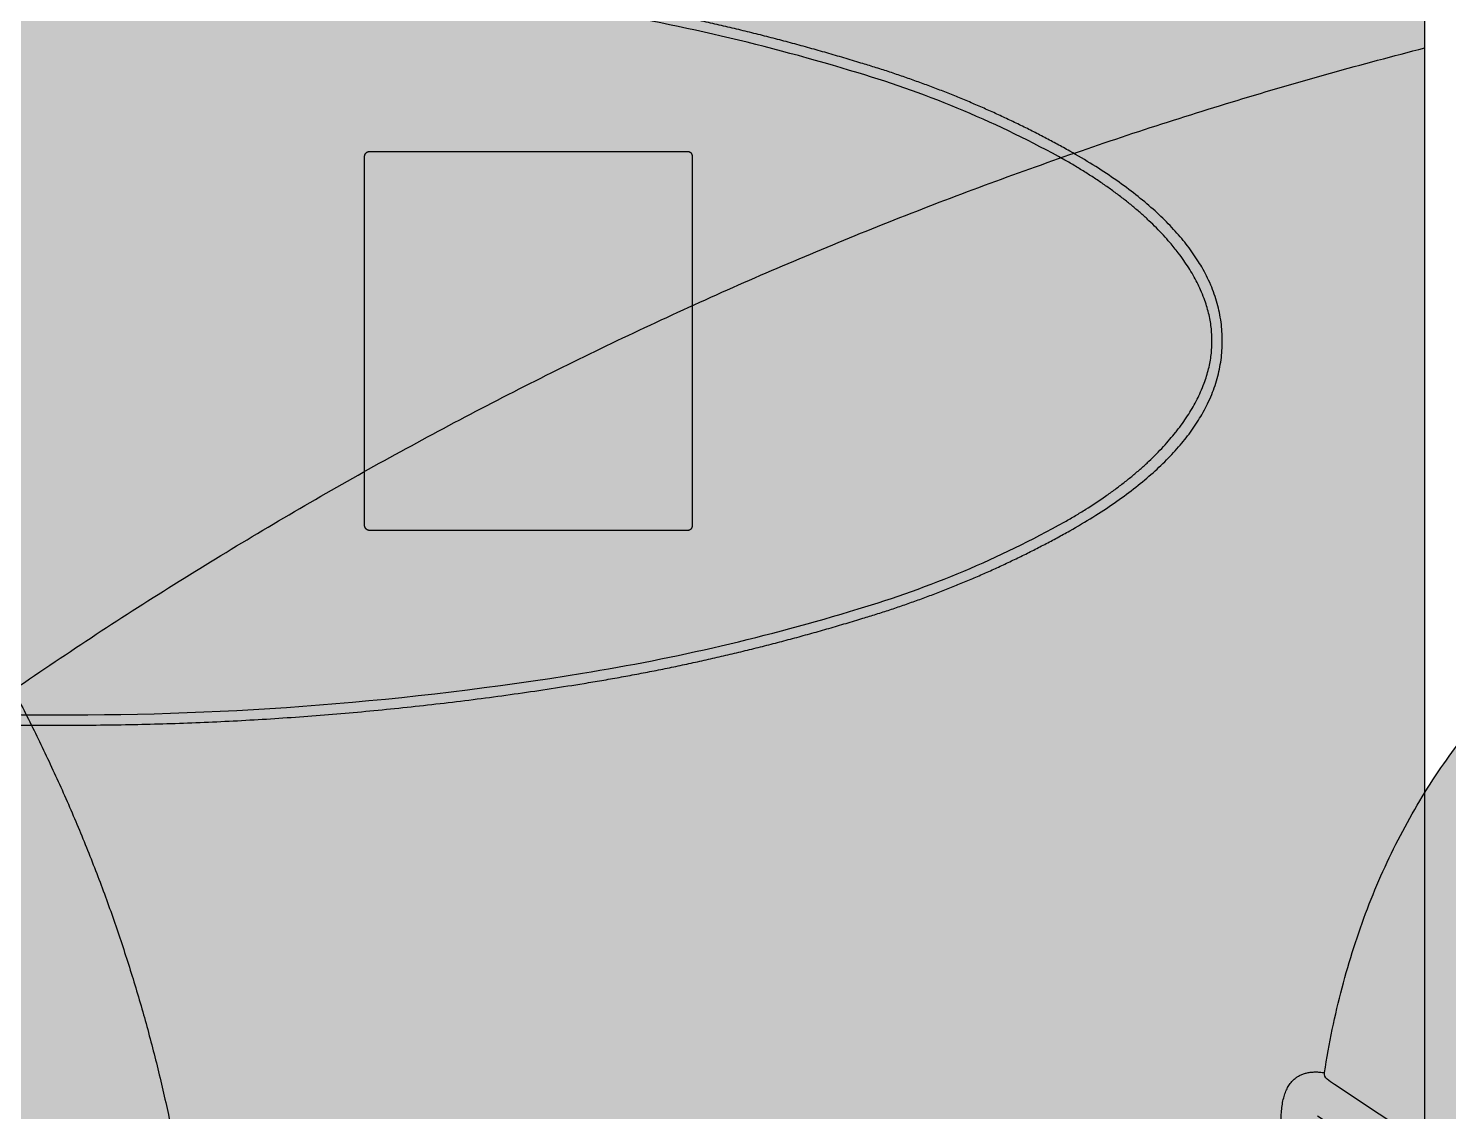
# Model space of a CAD drawing. Header units: metres. Extents: x -17 to 580, y -130 to 19.
# Drawn here: x 315.581 to 316.959, y -28.096 to -27.045 of the extents above; entities that cross this region are included whole.
import ezdxf

# ---------------------------------------------------------------- set-up
doc = ezdxf.new("R2010")
doc.units = ezdxf.units.M
doc.linetypes.add('Style Black Lines_2', pattern=[0])
doc.linetypes.add('Style Border  Fill', pattern=[0])
doc.layers.add('Furniture', color=7, linetype='Continuous', true_color=0x7a8bf7)
doc.layers.add('Imported blocks', color=7, linetype='Continuous', true_color=0x7a8bf7)

# ---------------------------------------------------------------- blocks, each defined once
blk = doc.blocks.new('Armchair round')
at = {"layer": 'Imported blocks', "transparency": 33554483}
h = blk.add_hatch(color=256, dxfattribs=at)
edge = h.paths.add_edge_path(flags=0)
edge.add_spline(control_points=[(0.1499737735708323, 0.06325130641336955), (0.1313258694732813, 0.02376066529356013), (0.08500462045218246, 0.05621246705878366)], knot_values=[0, 0, 0, 1, 1, 1], degree=2, periodic=0)
edge.add_arc((0.3589069686616614, 0.3566144129371362), 0.4065265371930439, 145.2537829922015, 227.641872873092, ccw=False)
edge.add_spline(control_points=[(0.02487038552326958, 0.5883111685626641), (0.1450289749124008, 0.7987602093298279), (0.4483713236997011, 0.7850737043014806)], knot_values=[0, 0, 0, 1, 1, 1], degree=2, periodic=0)
edge.add_spline(control_points=[(0.4483713236997011, 0.7850737043014806), (0.7517136724870013, 0.7987602093298279), (0.8718722618761325, 0.5883111685626636)], knot_values=[0, 0, 0, 1, 1, 1], degree=2, periodic=0)
edge.add_arc((0.5367984801910847, 0.3567313551252242), 0.4073127166741033, -47.53426354331259, 34.649545395741484, ccw=False)
edge.add_spline(control_points=[(0.8117953294672119, 0.05626441509247894), (0.765416762482133, 0.02376034157861341), (0.7467688738288529, 0.06325130641342412)], knot_values=[0, 0, 0, 1, 1, 1], degree=2, periodic=0)
edge.add_spline(control_points=[(0.7467688738288529, 0.06325130641342412), (0.4405073554704849, -0.07871336999504394), (0.1499737735708323, 0.06325130641336955)], knot_values=[0, 0, 0, 1, 1, 1], degree=2, periodic=0)
at = {"layer": 'Imported blocks', "linetype": 'Style Black Lines_2'}
blk.add_lwpolyline([(0.8018568199908718, 0.6423794836078148, 0.3226723737084146), (0.09488582740881384, 0.6423794836078142)], format="xyb", dxfattribs=at)
for points in [[(0.1191595485348046, 0.60289333184312), (0.04551469637796835, 0.574361870890234)], [(0.1424996482007572, 0.5547871741109975), (0.134391594856605, 0.5942962426328063)], [(0.762351052542798, 0.5942962426328063), (0.7542429991986456, 0.5547871741109975)], [(0.8512279510214341, 0.5743618708902318), (0.7775830988645981, 0.60289333184312)], [(0.1155882991884429, 0.5546525585437052), (0.1112258545276862, 0.08115579473470234)], [(0.7811543482109596, 0.5546525585437052), (0.7855167928717163, 0.08115579473470234)], [(0.1482423478650336, 0.5416697514537213), (0.1458264970559163, 0.07780585932439862)], [(0.7485002995343689, 0.5416697514537213), (0.7509161503434859, 0.07780585932439862)]]:
    blk.add_lwpolyline(points, dxfattribs=at)
at = {"layer": 'Imported blocks', "linetype": 'Style Border  Fill'}
for points in [[(0.08500462045218246, 0.05621246705878366, -0.3758159802277521), (0.02487038552326958, 0.5883111685626641)], [(0.8718722618761325, 0.5883111685626636, -0.3747990855418644), (0.8117953294672119, 0.05626441509247894)]]:
    blk.add_lwpolyline(points, format="xyb", dxfattribs=at)
at = {"layer": 'Imported blocks'}
for points, degree in [([(0.02487038552326958, 0.5883111685626641), (0.1450289749124008, 0.7987602093298279), (0.4483713236997011, 0.7850737043014806)], 2), ([(0.4483713236997011, 0.7850737043014806), (0.7517136724870013, 0.7987602093298279), (0.8718722618761325, 0.5883111685626636)], 2), ([(0.134391594856605, 0.5942962426328063), (0.1326169499305749, 0.6029437644248241), (0.127332199212716, 0.6060595770981422), (0.1191595485348046, 0.60289333184312)], 3), ([(0.7775830988645981, 0.60289333184312), (0.7694104481866867, 0.6060595770981422), (0.7641256974688281, 0.6029437644248241), (0.762351052542798, 0.5942962426328063)], 3), ([(0.0295318985182761, 0.5749759424402668), (0.02340749340690033, 0.5793816691171272), (0.02487038552326972, 0.5883111685626613)], 2), ([(0.8718722618761331, 0.5883111685626591), (0.8733351539925017, 0.5793816691171246), (0.8672107488811264, 0.5749759424402646)], 2), ([(0.04551469637796835, 0.574361870890234), (0.03806333501005559, 0.5709390725546915), (0.0295318985182761, 0.5749759424402668)], 2), ([(0.8672107488811264, 0.5749759424402646), (0.8586793123893465, 0.5709390725546889), (0.8512279510214341, 0.5743618708902318)], 2), ([(0.1700306025849176, 0.5337154183224675), (0.1549704667063464, 0.5320412534897286), (0.1455976525677202, 0.5396911625753205), (0.1424996482007572, 0.5547871741109975)], 3), ([(0.7542429991986456, 0.5547871741109975), (0.7511449948316823, 0.5396911625753205), (0.7417721806930558, 0.5320412534897286), (0.7267120448144851, 0.5337154183224675)], 3), ([(0.7267120448144851, 0.5337154183224675), (0.4483713236997011, 0.5646572538123249), (0.1700306025849176, 0.5337154183224675)], 2), ([(0.1458264970559163, 0.07780585932439862), (0.1457936661001774, 0.07150203673156284), (0.1454060694070541, 0.06548324338705924), (0.1499737735708323, 0.06325130641336955)], 3), ([(0.7509161503434859, 0.07780585932439862), (0.7509489812992252, 0.07150203673156284), (0.7513365779923481, 0.06548324338705924), (0.7467688738285699, 0.06325130641336955)], 3), ([(0.1499737735708323, 0.06325130641336955), (0.1313258694732813, 0.02376066529356013), (0.08500462045218246, 0.05621246705878366)], 2), ([(0.7467688738288529, 0.06325130641342412), (0.4405073554704849, -0.07871336999504394), (0.1499737735708323, 0.06325130641336955)], 2), ([(0.8117953294672119, 0.05626441509247894), (0.765416762482133, 0.02376034157861341), (0.7467688738288529, 0.06325130641342412)], 2)]:
    blk.add_open_spline(points, degree=degree, dxfattribs=at)
blk = doc.blocks.new('Carpet lines')
at = {"layer": 'Imported blocks', "transparency": 33554483}
h = blk.add_hatch(color=256, dxfattribs=at)
edge = h.paths.add_edge_path(flags=0)
edge.add_spline(control_points=[(0.15241641, 0.12), (1.183, 0.12), (2.2135835, 0.12)], knot_values=[0, 0, 0, 1, 1, 1], degree=2, periodic=0)
edge.add_spline(control_points=[(2.2135835, 0.12), (2.246, 0.12), (2.246, 0.15241641)], knot_values=[0, 0, 0, 1, 1, 1], degree=2, periodic=0)
edge.add_spline(control_points=[(2.246, 0.15241641), (2.246, 1.6445), (2.246, 3.1365835)], knot_values=[0, 0, 0, 1, 1, 1], degree=2, periodic=0)
edge.add_spline(control_points=[(2.246, 3.1365835), (2.246, 3.169), (2.2135835, 3.169)], knot_values=[0, 0, 0, 1, 1, 1], degree=2, periodic=0)
edge.add_spline(control_points=[(2.2135835, 3.169), (1.183, 3.169), (0.15241641, 3.169)], knot_values=[0, 0, 0, 1, 1, 1], degree=2, periodic=0)
edge.add_spline(control_points=[(0.15241641, 3.169), (0.12, 3.169), (0.12, 3.1365835)], knot_values=[0, 0, 0, 1, 1, 1], degree=2, periodic=0)
edge.add_spline(control_points=[(0.12, 3.1365835), (0.12, 1.6445), (0.12, 0.15241641)], knot_values=[0, 0, 0, 1, 1, 1], degree=2, periodic=0)
edge.add_spline(control_points=[(0.12, 0.15241641), (0.12, 0.12), (0.15241641, 0.12)], knot_values=[0, 0, 0, 1, 1, 1], degree=2, periodic=0)
at = {"layer": 'Imported blocks'}
for points in [[(1.047, 1.367), (0.74467847, 1.1928752), (0.396, 1.181)], [(1.013, 1.347), (1.3923389, 0.7809593499999999), (1.5579672, 0.12)], [(0.15241641, 0.12), (1.183, 0.12), (2.2135835, 0.12)]]:
    blk.add_open_spline(points, degree=2, dxfattribs=at)
blk = doc.blocks.new('Elliptical table')
at = {"layer": 'Imported blocks', "transparency": 33554483}
h = blk.add_hatch(color=256, dxfattribs=at)
edge = h.paths.add_edge_path(flags=0)
edge.add_spline(control_points=[(1.253452, 0.8659772), (0.9947822, 0.8670361299999999), (0.7394734999999999, 0.8254592000000001)], knot_values=[0, 0, 0, 1, 1, 1], degree=2, periodic=0)
edge.add_spline(control_points=[(0.7394734999999999, 0.8254592000000001), (0.6029537, 0.80328625), (0.47070352, 0.7627993000000001)], knot_values=[0, 0, 0, 1, 1, 1], degree=2, periodic=0)
edge.add_spline(control_points=[(0.47070352, 0.7627993000000001), (0.36466232, 0.7312345), (0.2680277, 0.6773566)], knot_values=[0, 0, 0, 1, 1, 1], degree=2, periodic=0)
edge.add_spline(control_points=[(0.2680277, 0.6773566), (0.1194454, 0.593148), (0.12000177, 0.49300165)], knot_values=[0, 0, 0, 1, 1, 1], degree=2, periodic=0)
edge.add_spline(control_points=[(0.12000177, 0.49300165), (0.1194454, 0.39285532), (0.2680277, 0.3086467)], knot_values=[0, 0, 0, 1, 1, 1], degree=2, periodic=0)
edge.add_spline(control_points=[(0.2680277, 0.3086467), (0.36466232, 0.25476883), (0.47070352, 0.223204)], knot_values=[0, 0, 0, 1, 1, 1], degree=2, periodic=0)
edge.add_spline(control_points=[(0.47070352, 0.223204), (0.6029537, 0.18271703), (0.7394734999999999, 0.16054405)], knot_values=[0, 0, 0, 1, 1, 1], degree=2, periodic=0)
edge.add_spline(control_points=[(0.7394734999999999, 0.16054405), (0.9947822, 0.1189672), (1.253452, 0.12002613)], knot_values=[0, 0, 0, 1, 1, 1], degree=2, periodic=0)
edge.add_spline(control_points=[(1.253452, 0.12002613), (1.5121217, 0.1189672), (1.7674304, 0.16054405)], knot_values=[0, 0, 0, 1, 1, 1], degree=2, periodic=0)
edge.add_spline(control_points=[(1.7674304, 0.16054405), (1.9039503, 0.18271703), (2.0362004, 0.223204)], knot_values=[0, 0, 0, 1, 1, 1], degree=2, periodic=0)
edge.add_spline(control_points=[(2.0362004, 0.223204), (2.1422417, 0.25476883), (2.2388762, 0.3086467)], knot_values=[0, 0, 0, 1, 1, 1], degree=2, periodic=0)
edge.add_spline(control_points=[(2.2388762, 0.3086467), (2.3874585, 0.39285532), (2.386902, 0.49300165)], knot_values=[0, 0, 0, 1, 1, 1], degree=2, periodic=0)
edge.add_spline(control_points=[(2.386902, 0.49300165), (2.3874585, 0.593148), (2.2388762, 0.6773566)], knot_values=[0, 0, 0, 1, 1, 1], degree=2, periodic=0)
edge.add_spline(control_points=[(2.2388762, 0.6773566), (2.1422417, 0.7312345), (2.0362004, 0.7627993000000001)], knot_values=[0, 0, 0, 1, 1, 1], degree=2, periodic=0)
edge.add_spline(control_points=[(2.0362004, 0.7627993000000001), (1.9039503, 0.80328625), (1.7674304, 0.8254592000000001)], knot_values=[0, 0, 0, 1, 1, 1], degree=2, periodic=0)
edge.add_spline(control_points=[(1.7674304, 0.8254592000000001), (1.5121217, 0.8670361299999999), (1.253452, 0.8659772)], knot_values=[0, 0, 0, 1, 1, 1], degree=2, periodic=0)
at = {"layer": 'Imported blocks'}
for points, degree in [([(2.0333103, 0.75322614), (1.9456208, 0.78007117), (1.8563215, 0.8008909), (1.7658252, 0.8155889)], 3), ([(2.0362004, 0.7627993000000001), (1.9039503, 0.80328625), (1.7674304, 0.8254592000000001)], 2), ([(2.2388762, 0.6773566), (2.1422417, 0.7312345), (2.0362004, 0.7627993000000001)], 2), ([(2.233976, 0.6686395), (2.1703425, 0.70411786), (2.103185, 0.7324267), (2.0333103, 0.75322614)], 3), ([(1.5543444, 0.6720313), (1.5543444, 0.67410254), (1.555809, 0.675567)], 2), ([(1.555809, 0.675567), (1.5572736, 0.6770315), (1.5593447, 0.6770313)], 2), ([(1.5593447, 0.6770313), (1.7133245, 0.6770174600000001), (1.8673041, 0.6770036)], 2), ([(1.8673041, 0.6770036), (1.8723036, 0.6770031), (1.8723036, 0.6720036)], 2), ([(2.386902, 0.49300165), (2.3874585, 0.593148), (2.2388762, 0.6773566)], 2), ([(1.5543444, 0.49300165), (1.5543444, 0.5825165), (1.5543444, 0.6720313)], 2), ([(1.8723036, 0.6720036), (1.8723036, 0.5825026), (1.8723036, 0.49300165)], 2), ([(2.2443416, 0.6626132), (2.240909, 0.6646605), (2.2374531, 0.6666688000000001), (2.233976, 0.6686395)], 3), ([(2.254439, 0.65643353), (2.2510974, 0.6585325000000001), (2.2477307, 0.66059186), (2.2443416, 0.6626132)], 3), ([(2.2642432, 0.650111), (2.261001, 0.65225824), (2.2577322, 0.6543651), (2.254439, 0.65643353)], 3), ([(2.27373, 0.6436564), (2.2705955, 0.6458481399999999), (2.2674321, 0.64799915), (2.2642432, 0.650111)], 3), ([(2.2828794, 0.6370794), (2.279859, 0.6393122600000001), (2.276808, 0.6415040000000001), (2.27373, 0.6436564)], 3), ([(2.2916738, 0.6303896999999999), (2.2887737, 0.6326606), (2.285841, 0.6348898000000001), (2.2828794, 0.6370794)], 3), ([(2.3000964, 0.623597), (2.2973225, 0.6259024), (2.2945137, 0.6281661000000001), (2.2916738, 0.6303896999999999)], 3), ([(2.308131, 0.6167118500000001), (2.3054885, 0.6190481), (2.302809, 0.6213425), (2.3000964, 0.623597)], 3), ([(2.3157637, 0.60974567), (2.3132573, 0.6121089), (2.3107117, 0.6144303), (2.308131, 0.6167118500000001)], 3), ([(2.32298, 0.6027098), (2.320615, 0.6050960700000001), (2.318208, 0.60744073), (2.3157637, 0.60974567)], 3), ([(2.3297676, 0.5956161), (2.3275479, 0.5980211000000001), (2.3252837, 0.6003852000000001), (2.32298, 0.6027098)], 3), ([(2.3361165, 0.5884773), (2.3340457, 0.5908967), (2.3319275, 0.5932758), (2.3297676, 0.5956161)], 3), ([(2.34425, 0.5784308), (2.3416348, 0.5818558), (2.3389187, 0.5852035), (2.3361165, 0.5884773)], 3), ([(2.3495103, 0.57123486), (2.3478086, 0.5736708), (2.3460532, 0.57606915), (2.34425, 0.5784308)], 3), ([(2.354307, 0.5640369), (2.3527625, 0.5664719), (2.3511616, 0.56887103), (2.3495103, 0.57123486)], 3), ([(2.3586365, 0.5568495), (2.3572502, 0.55927905), (2.3558052, 0.5616748), (2.354307, 0.5640369)], 3), ([(2.3624973, 0.54968475), (2.36127, 0.55210443), (2.359981, 0.55449286), (2.3586365, 0.5568495)], 3), ([(2.3658901, 0.5425544), (2.3648213, 0.54495996), (2.3636882, 0.5473370999999999), (2.3624973, 0.54968475)], 3), ([(2.369347, 0.5340585), (2.3682876, 0.53692706), (2.367132, 0.53975995), (2.3658901, 0.5425544)], 3), ([(2.3717195, 0.5270408), (2.370995, 0.52940173), (2.3702024, 0.53174176), (2.369347, 0.5340585)], 3), ([(2.3736372, 0.52008813), (2.373066, 0.5224237), (2.372425, 0.5247422), (2.3717195, 0.5270408)], 3), ([(2.3751062, 0.5132081), (2.3746858, 0.5155155), (2.3741946, 0.51780994), (2.3736372, 0.52008813)], 3), ([(2.3761343, 0.5064042), (2.3758616, 0.508682), (2.3755176, 0.51095123), (2.3751062, 0.5132081)], 3), ([(2.3767302, 0.49967093), (2.3766016, 0.5019208), (2.3764023, 0.50416663), (2.3761343, 0.5064042)], 3), ([(2.3769023, 0.49300165), (2.3769146, 0.4952258), (2.376857, 0.49745035), (2.3767302, 0.49967093)], 3), ([(1.5543444, 0.313972), (1.5543444, 0.40348682), (1.5543444, 0.49300165)], 2), ([(1.8723036, 0.49300165), (1.8723036, 0.4035007), (1.8723036, 0.31399973)], 2), ([(2.2388762, 0.3086467), (2.3874585, 0.39285532), (2.386902, 0.49300165)], 2), ([(2.3761343, 0.4795991), (2.3764023, 0.48183667), (2.3766016, 0.4840825), (2.3767302, 0.4863324)], 3), ([(2.3767302, 0.4863324), (2.376857, 0.48855295), (2.3769146, 0.4907775), (2.3769023, 0.49300165)], 3), ([(2.3736372, 0.46591516), (2.3741946, 0.46819336), (2.3746858, 0.47048782), (2.3751062, 0.4727952)], 3), ([(2.3751062, 0.4727952), (2.3755176, 0.47505206), (2.3758616, 0.47732132), (2.3761343, 0.4795991)], 3), ([(2.369347, 0.4519448), (2.3702024, 0.45426154), (2.370995, 0.45660156), (2.3717195, 0.45896252)], 3), ([(2.3717195, 0.45896252), (2.372425, 0.46126114), (2.373066, 0.46357962), (2.3736372, 0.46591516)], 3), ([(2.3624973, 0.43631857), (2.3636882, 0.43866623), (2.3648213, 0.44104333), (2.3658901, 0.44344894)], 3), ([(2.3658901, 0.44344894), (2.367132, 0.44624335), (2.3682876, 0.44907623), (2.369347, 0.4519448)], 3), ([(2.354307, 0.42196637), (2.3558052, 0.4243285), (2.3572502, 0.42672427), (2.3586365, 0.4291538)], 3), ([(2.3586365, 0.4291538), (2.359981, 0.43151047), (2.36127, 0.43389886), (2.3624973, 0.43631857)], 3), ([(2.34425, 0.40757254), (2.3460532, 0.4099342), (2.3478086, 0.41233255), (2.3495103, 0.41476843)], 3), ([(2.3495103, 0.41476843), (2.3511616, 0.41713223), (2.3527625, 0.4195314), (2.354307, 0.42196637)], 3), ([(2.3361165, 0.39752606), (2.337931, 0.39964584), (2.3397092, 0.40179663), (2.3414475, 0.40397934)], 3), ([(2.3414475, 0.40397934), (2.3423938, 0.40516757), (2.3433281, 0.40636526), (2.34425, 0.40757254)], 3), ([(2.32298, 0.38329355), (2.3252837, 0.38561813), (2.3275479, 0.38798218), (2.3297676, 0.3903872)], 3), ([(2.3297676, 0.3903872), (2.3319275, 0.3927275), (2.3340457, 0.3951066), (2.3361165, 0.39752606)], 3), ([(2.308131, 0.36929144), (2.3107117, 0.37157303), (2.3132573, 0.3738944), (2.3157637, 0.37625763)], 3), ([(2.3157637, 0.37625763), (2.318208, 0.37856256), (2.320615, 0.38090726), (2.32298, 0.38329355)], 3), ([(2.2916738, 0.35561356), (2.2945137, 0.35783725), (2.2973225, 0.36010086), (2.3000964, 0.3624063)], 3), ([(2.3000964, 0.3624063), (2.302809, 0.36466077), (2.3054885, 0.36695523), (2.308131, 0.36929144)], 3), ([(2.27373, 0.34234692), (2.276808, 0.3444993), (2.279859, 0.34669104), (2.2828794, 0.34892392)], 3), ([(2.2828794, 0.34892392), (2.285841, 0.35111356), (2.2887737, 0.35334274), (2.2916738, 0.35561356)], 3), ([(2.254439, 0.32956976), (2.260971, 0.3336726), (2.2674084, 0.33792673), (2.27373, 0.34234692)], 3), ([(2.0333103, 0.23277718), (2.103185, 0.2535766), (2.1703425, 0.28188547), (2.233976, 0.31736377)], 3), ([(2.233976, 0.31736377), (2.2374531, 0.31933447), (2.2409092, 0.32134277), (2.2443416, 0.32339008)], 3), ([(2.2443416, 0.32339008), (2.2477307, 0.3254114400000001), (2.2510972, 0.32747083), (2.254439, 0.32956976)], 3), ([(1.555809, 0.3104363), (1.5543444, 0.3119008), (1.5543444, 0.313972)], 2), ([(1.5593447, 0.308972), (1.5572736, 0.3089718), (1.555809, 0.3104363)], 2), ([(1.8673041, 0.30899973), (1.7133245, 0.30898587), (1.5593447, 0.308972)], 2), ([(1.8723036, 0.31399973), (1.8723036, 0.30900018), (1.8673041, 0.30899973)], 2), ([(2.0362004, 0.223204), (2.1422417, 0.25476883), (2.2388762, 0.3086467)], 2), ([(1.7658252, 0.17041437), (1.8563215, 0.1851124), (1.9456208, 0.20593211), (2.0333103, 0.23277718)], 3), ([(1.7674304, 0.16054405), (1.9039503, 0.18271703), (2.0362004, 0.223204)], 2), ([(0.7410787400000001, 0.17041437), (0.9105461, 0.14281673), (1.0817278, 0.12932317), (1.253452, 0.13002605)], 3), ([(1.253452, 0.13002605), (1.4251761, 0.12932317), (1.5963579, 0.14281673), (1.7658252, 0.17041437)], 3), ([(0.7394734999999999, 0.16054405), (0.9947822, 0.1189672), (1.253452, 0.12002613)], 2), ([(1.253452, 0.12002613), (1.5121217, 0.1189672), (1.7674304, 0.16054405)], 2)]:
    blk.add_open_spline(points, degree=degree, dxfattribs=at)

msp = doc.modelspace()

# ---------------------------------------------------------------- block references
at = {"layer": 'Furniture', "xscale": 1.14275986776817, "yscale": 1.116032757686049, "rotation": 90}
msp.add_blockref('Carpet lines', (317.0701504931989, -28.84409475693885), dxfattribs=at)
at = {"layer": 'Furniture'}
msp.add_blockref('Elliptical table', (314.3527120698215, -27.84127538103644), dxfattribs=at)
at = {"layer": 'Furniture', "rotation": 236.1283382422043}
msp.add_blockref('Armchair round', (317.2024630244327, -27.40336527054528), dxfattribs=at)

doc.saveas('drawing.dxf')
